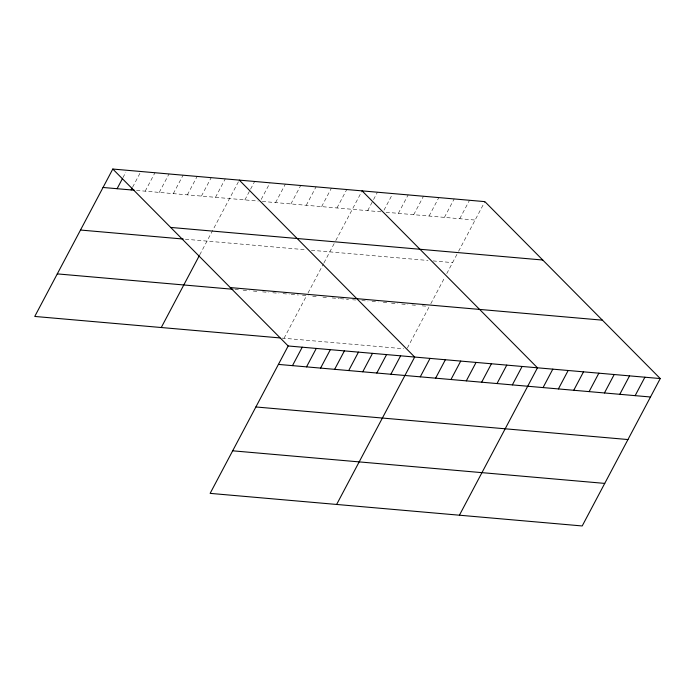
<?xml version="1.0" encoding="UTF-8"?>
<svg xmlns="http://www.w3.org/2000/svg" width="695" height="695" viewBox="0 0 695 695"><rect width="100%" height="100%" fill="white"/><g stroke="black" fill="none" stroke-linecap="round" stroke-linejoin="round"><path stroke-width="0.52" stroke-dasharray="3.48 2.61" d="M122.946 177.651L125.873 172.117M132.615 187.172L140.416 172.429M145.203 191.168L154.959 172.734M159.259 192.402L169.015 173.967M173.316 193.636L183.072 175.201M187.372 194.869L197.128 176.434M201.428 196.094L211.184 177.659M215.485 197.328L225.241 178.893M199.752 254.822L239.297 180.127M244.883 199.899L254.648 181.464M261.216 199.404L269.999 182.811M275.585 202.593L285.341 184.158M290.936 203.93L300.692 185.496M306.278 205.277L316.043 186.842M321.629 206.624L331.385 188.189M336.979 207.97L346.736 189.535M284.038 338.274L306.573 295.714M308.024 292.977L323.505 263.744M323.983 262.832L335.294 241.469M335.798 240.522L362.086 190.873M367.672 210.654L373.041 200.516M373.528 199.595L377.428 192.22M383.996 210.159L392.293 194.487M398.365 213.339L408.13 194.904M413.716 214.686L423.481 196.251M429.067 216.032L438.823 197.597M444.409 217.379L454.174 198.944M459.76 218.716L469.525 200.282M407.322 348.082L429.354 306.469M430.804 303.732L444.835 277.236M446.772 273.587L458.083 252.215M458.587 251.277L484.867 201.628M136.55 190.413L258.192 201.064M262.284 201.428L380.973 211.819M386.09 212.27L475.111 220.063M185.383 239.219L306.26 249.809M311.369 250.261L428.016 260.469M433.133 260.92L452.575 262.623M234.945 289.441L239.045 289.806M243.137 290.163L249.27 290.701M253.371 291.057L258.479 291.509M262.58 291.865L268.713 292.404M272.805 292.76L278.947 293.299M283.039 293.655L289.181 294.193M291.222 294.376L298.39 295.001M302.481 295.358L308.623 295.896M312.715 296.252L317.832 296.704M322.94 297.156L327.041 297.512M332.149 297.955L339.316 298.589M340.341 298.676L348.525 299.389M352.617 299.754L355.684 300.023M361.826 300.553L367.968 301.091M372.06 301.456L378.202 301.986M383.31 302.438L387.41 302.794M391.502 303.159L397.636 303.689M401.727 304.054L407.869 304.592M411.961 304.949L417.078 305.392M422.195 305.843L427.312 306.295M281.996 338.1L403.752 348.76"/><path stroke-width="1.04" d="M660.25 378.558L288.173 345.971L210.133 493.372L582.202 525.959L660.25 378.558L484.867 201.628L112.799 169.041L34.75 316.442L279.946 337.918M117.09 188.71L122.459 178.572M131.147 189.944L132.12 188.102M161.257 327.527L199.265 255.734M292.473 365.639L302.229 347.205M306.53 366.864L316.286 348.43M320.586 368.098L330.342 349.663M334.642 369.332L344.399 350.897M348.699 370.557L358.455 352.122M362.755 371.79L372.511 353.355M376.812 373.024L386.568 354.589M390.868 374.249L400.624 355.814M336.641 504.448L414.68 357.048L239.297 180.127M420.267 376.829L430.031 358.394M435.617 378.176L445.373 359.741M450.968 379.513L460.724 361.079M466.31 380.86L476.075 362.425M481.661 382.207L491.417 363.772M497.012 383.544L506.768 365.11M512.354 384.891L522.119 366.456M459.421 515.203L537.47 367.803L362.086 190.873M543.056 387.584L552.812 369.149M558.398 388.922L568.163 370.487M573.749 390.269L583.513 371.834M589.099 391.615L598.855 373.18M604.442 392.953L614.206 374.518M619.792 394.3L629.557 375.865M635.143 395.646L644.899 377.211M103.034 187.476L134.387 190.222M170.675 227.43L542.743 260.017M80.498 230.036L183.219 239.037M230.297 287.582L602.374 320.169M57.285 273.891L232.903 289.268M278.417 364.406L650.485 396.993M255.882 406.966L627.959 439.544M232.669 450.812L604.737 483.399M112.799 169.041L288.173 345.971"/></g></svg>
